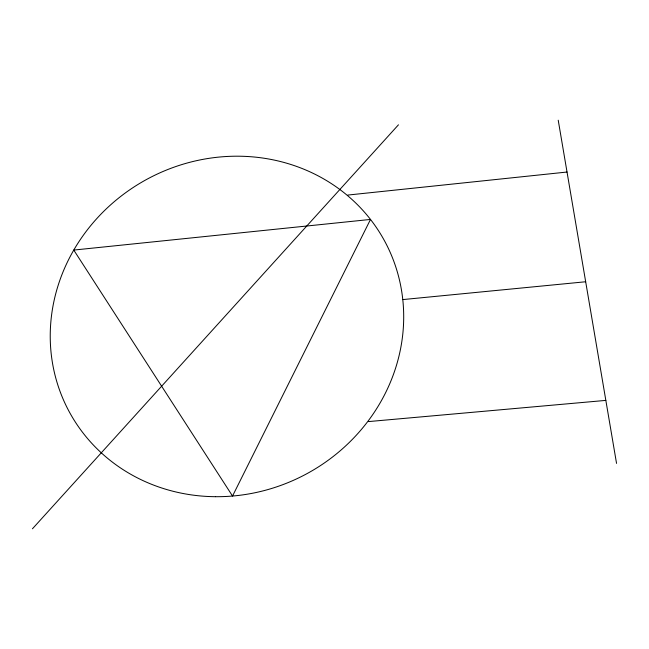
<?xml version="1.0" encoding="UTF-8"?>
<svg xmlns="http://www.w3.org/2000/svg" width="649" height="649" viewBox="0 0 649 649"><rect width="100%" height="100%" fill="white"/><g stroke="black" fill="none" stroke-linecap="round" stroke-linejoin="round"><path stroke-width="0.97" d="M32.45 528.789L398.462 124.811M347.823 195.065L567.031 172.034M402.769 299.587L585.674 281.755M368.478 421.59L605.841 400.392M558.221 120.211L616.55 463.402M370.498 219.435L232.529 496.039L73.767 250.068L370.498 219.435M215.5 496.696A179.311 167.531 -28.3 0 0 385.417 242.515A179.311 167.531 -28.3 0 0 79.957 240.13A179.311 167.531 -28.3 0 0 215.5 496.696"/></g></svg>
